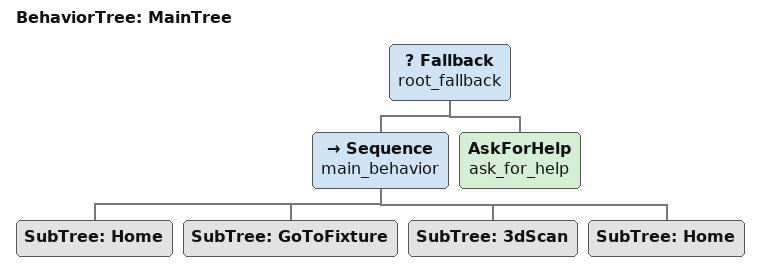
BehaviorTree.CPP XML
<root BTCPP_format="4" >
  <include path="./home.xml" />
  <include path="./go_to_fixture.xml" />
  <include path="./3d_scan.xml" />

  <BehaviorTree ID="MainTree">
    <Fallback name="root_fallback">
      <Sequence name="main_behavior">
        <SubTree ID="Home" />
        <SubTree ID="GoToFixture" />
        <SubTree ID="3dScan" />
        <SubTree ID="Home" />
      </Sequence>
      <AskForHelp name="ask_for_help"/>
    </Fallback>
  </BehaviorTree>

</root>
